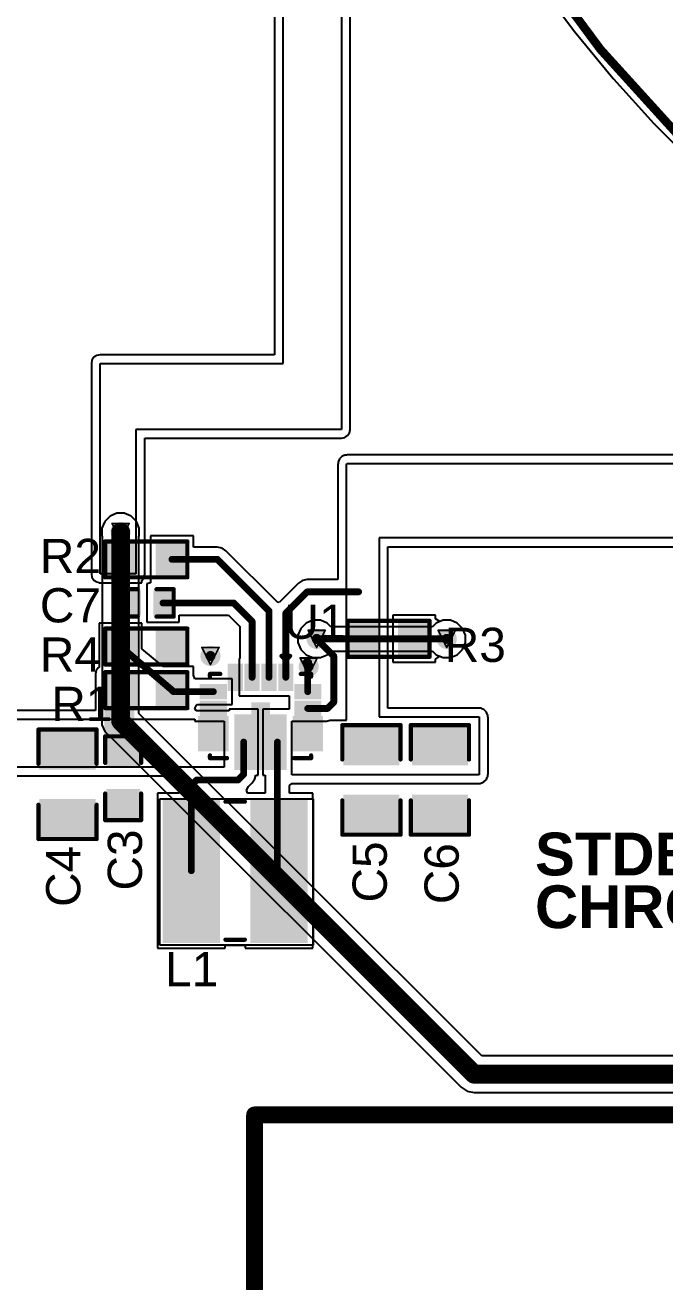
# Model space of a CAD drawing. Header units: inches. Extents: x -89 to 406, y -87 to 102.
# Drawn here: x -45.3 to -26.32, y -59.76 to -22.44 of the extents above; entities that cross this region are included whole.
import ezdxf

# ---------------------------------------------------------------- set-up
doc = ezdxf.new("R2010")
doc.units = ezdxf.units.IN
for name, color, linetype in [('Board_Outline', 56, 'Continuous'), ('Bottom Layer', 5, 'Continuous'), ('Drill Drawing', 1, 'Continuous'), ('Multi-Layer', 9, 'Continuous'), ('Top Layer', 1, 'Continuous'), ('Top Overlay', 2, 'Continuous'), ('Top Paste', 8, 'Continuous'), ('Top Solder', 216, 'Continuous'), ('Via Holes', 16, 'Continuous')]:
    doc.layers.add(name, color=color, linetype=linetype)
doc.styles.add('Arial', font='', dxfattribs={"height": 0.2})
doc.styles.add('Arial_Bold', font='', dxfattribs={"height": 0.2})
doc.styles.get('Arial').set_extended_font_data('Arial')
doc.styles.get('Arial_Bold').set_extended_font_data('Arial', bold=True)

msp = doc.modelspace()

# ---------------------------------------------------------------- hatches: boundary and pattern name
at = {"layer": 'Bottom Layer'}
h = msp.add_hatch(color=5, dxfattribs=at)
edge = h.paths.add_edge_path()
edge.add_arc((-42.469, -37.49), 0.3, 0, 360)
h = msp.add_hatch(color=5, dxfattribs=at)
edge = h.paths.add_edge_path()
edge.add_arc((-36.652, -40.665), 0.3, 0, 360)
h = msp.add_hatch(color=5, dxfattribs=at)
edge = h.paths.add_edge_path()
edge.add_arc((-32.791, -40.665), 0.3, 0, 360)
h = msp.add_hatch(color=5, dxfattribs=at)
edge = h.paths.add_edge_path()
edge.add_arc((-39.802, -41.173), 0.3, 0, 360)
h = msp.add_hatch(color=5, dxfattribs=at)
edge = h.paths.add_edge_path()
edge.add_arc((-36.888, -41.486), 0.3, 0, 360)
h = msp.add_hatch(color=5, dxfattribs=at)
edge = h.paths.add_edge_path()
edge.add_arc((-42.469, -43.104), 0.3, 0, 360)
at = {"layer": 'Top Layer'}
h = msp.add_hatch(color=1, dxfattribs=at)
edge = h.paths.add_edge_path()
edge.add_arc((-42.469, -37.49), 0.3, 0, 360)
for points in [[(-42.85, -38.748), (-42.85, -37.859), (-42.088, -37.859), (-42.088, -38.748)], [(-41.326, -38.748), (-41.326, -37.859), (-40.564, -37.859), (-40.564, -38.748)], [(-42.38, -39.915), (-42.38, -39.28), (-41.923, -39.28), (-41.923, -39.915)], [(-41.44, -39.915), (-41.44, -39.28), (-40.983, -39.28), (-40.983, -39.915)], [(-34.9, -40.218), (-34.9, -41.107), (-35.662, -41.107), (-35.662, -40.218)], [(-33.376, -40.218), (-33.376, -41.107), (-34.138, -41.107), (-34.138, -40.218)], [(-42.85, -41.337), (-42.85, -40.448), (-42.088, -40.448), (-42.088, -41.337)], [(-41.326, -41.337), (-41.326, -40.448), (-40.564, -40.448), (-40.564, -41.337)], [(-42.951, -44.069), (-42.062, -44.069), (-42.062, -41.707), (-42.951, -41.707)], [(-42.85, -42.631), (-42.85, -41.742), (-42.088, -41.742), (-42.088, -42.631)], [(-41.326, -42.631), (-41.326, -41.742), (-40.564, -41.742), (-40.564, -42.631)], [(-38.942, -41.506), (-38.942, -42.106), (-39.192, -42.106), (-39.192, -41.506)], [(-38.442, -41.506), (-38.442, -42.106), (-38.692, -42.106), (-38.692, -41.506)], [(-37.942, -41.506), (-37.942, -42.106), (-38.192, -42.106), (-38.192, -41.506)], [(-37.442, -41.506), (-37.442, -42.106), (-37.692, -42.106), (-37.692, -41.506)], [(-39.417, -42.106), (-39.417, -42.356), (-40.017, -42.356), (-40.017, -42.106)], [(-36.617, -42.106), (-36.617, -42.356), (-37.217, -42.356), (-37.217, -42.106)], [(-39.417, -42.606), (-39.417, -42.856), (-40.017, -42.856), (-40.017, -42.606)], [(-38.142, -42.656), (-38.142, -44.456), (-38.492, -44.456), (-38.492, -42.656)], [(-36.617, -42.606), (-36.617, -42.856), (-37.217, -42.856), (-37.217, -42.606)], [(-39.367, -43.056), (-39.367, -43.906), (-40.067, -43.906), (-40.067, -43.056)], [(-38.642, -43.006), (-38.642, -44.456), (-38.992, -44.456), (-38.992, -43.006)], [(-37.642, -43.006), (-37.642, -44.456), (-37.992, -44.456), (-37.992, -43.006)], [(-36.567, -43.056), (-36.567, -43.906), (-37.267, -43.906), (-37.267, -43.056)], [(-44.806, -44.475), (-44.806, -43.459), (-43.282, -43.459), (-43.282, -44.475)], [(-42.837, -43.66), (-41.948, -43.66), (-41.948, -44.422), (-42.837, -44.422)], [(-35.789, -44.346), (-35.789, -43.33), (-34.265, -43.33), (-34.265, -44.346)], [(-33.757, -44.346), (-33.757, -43.33), (-32.233, -43.33), (-32.233, -44.346)], [(-44.806, -46.507), (-44.806, -45.491), (-43.282, -45.491), (-43.282, -46.507)], [(-42.837, -45.184), (-41.948, -45.184), (-41.948, -45.946), (-42.837, -45.946)], [(-39.62, -49.599), (-41.12, -49.599), (-41.12, -45.499), (-39.62, -45.499)], [(-37.02, -49.599), (-38.52, -49.599), (-38.52, -45.499), (-37.02, -45.499)], [(-35.789, -46.378), (-35.789, -45.362), (-34.265, -45.362), (-34.265, -46.378)], [(-33.757, -46.378), (-33.757, -45.362), (-32.233, -45.362), (-32.233, -46.378)]]:
    msp.add_hatch(color=1, dxfattribs=at).paths.add_polyline_path(points)
h = msp.add_hatch(color=1, dxfattribs=at)
edge = h.paths.add_edge_path()
edge.add_arc((-36.652, -40.665), 0.3, 0, 360)
h = msp.add_hatch(color=1, dxfattribs=at)
edge = h.paths.add_edge_path()
edge.add_arc((-32.791, -40.665), 0.3, 0, 360)
h = msp.add_hatch(color=1, dxfattribs=at)
edge = h.paths.add_edge_path()
edge.add_arc((-39.802, -41.173), 0.3, 0, 360)
h = msp.add_hatch(color=1, dxfattribs=at)
edge = h.paths.add_edge_path()
edge.add_arc((-36.888, -41.486), 0.3, 0, 360)
h = msp.add_hatch(color=1, dxfattribs=at)
edge = h.paths.add_edge_path()
edge.add_arc((-42.469, -43.104), 0.3, 0, 360)
at = {"layer": 'Top Paste'}
for points in [[(-42.85, -38.748), (-42.85, -37.859), (-42.088, -37.859), (-42.088, -38.748)], [(-41.326, -38.748), (-41.326, -37.859), (-40.564, -37.859), (-40.564, -38.748)], [(-42.38, -39.915), (-42.38, -39.28), (-41.923, -39.28), (-41.923, -39.915)], [(-41.44, -39.915), (-41.44, -39.28), (-40.983, -39.28), (-40.983, -39.915)], [(-34.9, -40.218), (-34.9, -41.107), (-35.662, -41.107), (-35.662, -40.218)], [(-33.376, -40.218), (-33.376, -41.107), (-34.138, -41.107), (-34.138, -40.218)], [(-42.85, -41.337), (-42.85, -40.448), (-42.088, -40.448), (-42.088, -41.337)], [(-41.326, -41.337), (-41.326, -40.448), (-40.564, -40.448), (-40.564, -41.337)], [(-42.85, -42.631), (-42.85, -41.742), (-42.088, -41.742), (-42.088, -42.631)], [(-41.326, -42.631), (-41.326, -41.742), (-40.564, -41.742), (-40.564, -42.631)], [(-38.942, -41.506), (-38.942, -42.106), (-39.192, -42.106), (-39.192, -41.506)], [(-38.442, -41.506), (-38.442, -42.106), (-38.692, -42.106), (-38.692, -41.506)], [(-37.942, -41.506), (-37.942, -42.106), (-38.192, -42.106), (-38.192, -41.506)], [(-37.442, -41.506), (-37.442, -42.106), (-37.692, -42.106), (-37.692, -41.506)], [(-39.417, -42.106), (-39.417, -42.356), (-40.017, -42.356), (-40.017, -42.106)], [(-36.617, -42.106), (-36.617, -42.356), (-37.217, -42.356), (-37.217, -42.106)], [(-39.417, -42.606), (-39.417, -42.856), (-40.017, -42.856), (-40.017, -42.606)], [(-38.142, -42.656), (-38.142, -44.456), (-38.492, -44.456), (-38.492, -42.656)], [(-36.617, -42.606), (-36.617, -42.856), (-37.217, -42.856), (-37.217, -42.606)], [(-39.367, -43.056), (-39.367, -43.906), (-40.067, -43.906), (-40.067, -43.056)], [(-38.642, -43.006), (-38.642, -44.456), (-38.992, -44.456), (-38.992, -43.006)], [(-37.642, -43.006), (-37.642, -44.456), (-37.992, -44.456), (-37.992, -43.006)], [(-36.567, -43.056), (-36.567, -43.906), (-37.267, -43.906), (-37.267, -43.056)], [(-44.806, -44.475), (-44.806, -43.459), (-43.282, -43.459), (-43.282, -44.475)], [(-42.837, -43.66), (-41.948, -43.66), (-41.948, -44.422), (-42.837, -44.422)], [(-35.789, -44.346), (-35.789, -43.33), (-34.265, -43.33), (-34.265, -44.346)], [(-33.757, -44.346), (-33.757, -43.33), (-32.233, -43.33), (-32.233, -44.346)], [(-44.806, -46.507), (-44.806, -45.491), (-43.282, -45.491), (-43.282, -46.507)], [(-42.837, -45.184), (-41.948, -45.184), (-41.948, -45.946), (-42.837, -45.946)], [(-39.62, -49.599), (-41.12, -49.599), (-41.12, -45.499), (-39.62, -45.499)], [(-37.02, -49.599), (-38.52, -49.599), (-38.52, -45.499), (-37.02, -45.499)], [(-35.789, -46.378), (-35.789, -45.362), (-34.265, -45.362), (-34.265, -46.378)], [(-33.757, -46.378), (-33.757, -45.362), (-32.233, -45.362), (-32.233, -46.378)]]:
    msp.add_hatch(color=8, dxfattribs=at).paths.add_polyline_path(points)
at = {"layer": 'Top Solder'}
for points in [[(-42.951, -38.849), (-42.951, -37.757), (-41.986, -37.757), (-41.986, -38.849)], [(-41.427, -38.849), (-41.427, -37.757), (-40.462, -37.757), (-40.462, -38.849)], [(-42.44, -39.975), (-42.44, -39.22), (-41.863, -39.22), (-41.863, -39.975)], [(-41.5, -39.975), (-41.5, -39.22), (-40.923, -39.22), (-40.923, -39.975)], [(-34.798, -40.117), (-34.798, -41.209), (-35.763, -41.209), (-35.763, -40.117)], [(-33.274, -40.117), (-33.274, -41.209), (-34.239, -41.209), (-34.239, -40.117)], [(-42.951, -41.438), (-42.951, -40.346), (-41.986, -40.346), (-41.986, -41.438)], [(-41.427, -41.438), (-41.427, -40.346), (-40.462, -40.346), (-40.462, -41.438)], [(-38.84, -41.404), (-38.84, -42.208), (-39.293, -42.208), (-39.293, -41.404)], [(-38.34, -41.404), (-38.34, -42.208), (-38.793, -42.208), (-38.793, -41.404)], [(-37.84, -41.404), (-37.84, -42.208), (-38.293, -42.208), (-38.293, -41.404)], [(-37.34, -41.404), (-37.34, -42.208), (-37.793, -42.208), (-37.793, -41.404)], [(-42.951, -42.733), (-42.951, -41.641), (-41.986, -41.641), (-41.986, -42.733)], [(-41.427, -42.733), (-41.427, -41.641), (-40.462, -41.641), (-40.462, -42.733)], [(-39.315, -42.004), (-39.315, -42.458), (-40.118, -42.458), (-40.118, -42.004)], [(-36.515, -42.004), (-36.515, -42.458), (-37.318, -42.458), (-37.318, -42.004)], [(-39.315, -42.504), (-39.315, -42.958), (-40.118, -42.958), (-40.118, -42.504)], [(-36.515, -42.504), (-36.515, -42.958), (-37.318, -42.958), (-37.318, -42.504)], [(-38.54, -42.904), (-38.54, -44.558), (-39.093, -44.558), (-39.093, -42.904)], [(-38.04, -42.554), (-38.04, -44.558), (-38.593, -44.558), (-38.593, -42.554)], [(-37.54, -42.904), (-37.54, -44.558), (-38.093, -44.558), (-38.093, -42.904)], [(-39.265, -42.954), (-39.265, -44.008), (-40.168, -44.008), (-40.168, -42.954)], [(-36.465, -42.954), (-36.465, -44.008), (-37.368, -44.008), (-37.368, -42.954)], [(-35.859, -44.416), (-35.859, -43.26), (-34.195, -43.26), (-34.195, -44.416)], [(-33.827, -44.416), (-33.827, -43.26), (-32.163, -43.26), (-32.163, -44.416)], [(-44.876, -44.545), (-44.876, -43.389), (-43.212, -43.389), (-43.212, -44.545)], [(-42.897, -43.6), (-41.888, -43.6), (-41.888, -44.482), (-42.897, -44.482)], [(-42.897, -45.124), (-41.888, -45.124), (-41.888, -46.006), (-42.897, -46.006)], [(-44.876, -46.577), (-44.876, -45.421), (-43.212, -45.421), (-43.212, -46.577)], [(-39.518, -49.7), (-41.221, -49.7), (-41.221, -45.397), (-39.518, -45.397)], [(-36.918, -49.7), (-38.621, -49.7), (-38.621, -45.397), (-36.918, -45.397)], [(-35.859, -46.448), (-35.859, -45.292), (-34.195, -45.292), (-34.195, -46.448)], [(-33.827, -46.448), (-33.827, -45.292), (-32.163, -45.292), (-32.163, -46.448)]]:
    msp.add_hatch(color=216, dxfattribs=at).paths.add_polyline_path(points)
at = {"layer": 'Via Holes'}
h = msp.add_hatch(color=7, dxfattribs=at)
edge = h.paths.add_edge_path()
edge.add_arc((-42.469, -37.49), 0.15, 0, 360)
h = msp.add_hatch(color=7, dxfattribs=at)
edge = h.paths.add_edge_path()
edge.add_arc((-36.652, -40.665), 0.15, 0, 360)
h = msp.add_hatch(color=7, dxfattribs=at)
edge = h.paths.add_edge_path()
edge.add_arc((-32.791, -40.665), 0.15, 0, 360)
h = msp.add_hatch(color=7, dxfattribs=at)
edge = h.paths.add_edge_path()
edge.add_arc((-39.802, -41.173), 0.15, 0, 360)
h = msp.add_hatch(color=7, dxfattribs=at)
edge = h.paths.add_edge_path()
edge.add_arc((-36.888, -41.486), 0.15, 0, 360)
h = msp.add_hatch(color=7, dxfattribs=at)
edge = h.paths.add_edge_path()
edge.add_arc((-42.469, -43.104), 0.15, 0, 360)

# ---------------------------------------------------------------- linework, layer by layer
at = {"layer": 'Board_Outline', "const_width": 0.254}
for points in [[(87.312, 0, 1), (-87.312, 0, 1)], [(36.513, 0, 1), (-36.513, 0, 1)]]:
    msp.add_lwpolyline(points, format="xyb", close=True, dxfattribs=at)
at = {"layer": 'Bottom Layer'}
for p, q in [((-30.069, -21.185), (-29.001, -22.625)), ((-29.001, -22.625), (-28.996, -22.629)), ((-28.996, -22.629), (-28.993, -22.635)), ((-28.993, -22.635), (-27.856, -24.02)), ((-27.856, -24.02), (-27.851, -24.025)), ((-27.851, -24.025), (-27.848, -24.03)), ((-27.848, -24.03), (-26.644, -25.358)), ((-26.644, -25.358), (-26.639, -25.362)), ((-26.639, -25.362), (-26.635, -25.368)), ((-26.635, -25.368), (-25.368, -26.635)), ((-42.579, -36.936), (-42.783, -37.021)), ((-42.359, -36.936), (-42.579, -36.936)), ((-42.155, -37.021), (-42.359, -36.936)), ((-42.938, -37.177), (-43.023, -37.38)), ((-42.783, -37.021), (-42.938, -37.177)), ((-41.999, -37.177), (-42.155, -37.021)), ((-41.915, -37.38), (-41.999, -37.177)), ((-43.023, -37.38), (-43.023, -37.601)), ((-43.023, -37.601), (-43.013, -37.625)), ((-43.013, -37.625), (-43.013, -42.969)), ((-41.925, -37.625), (-41.915, -37.601)), ((-41.925, -42.879), (-41.925, -37.625)), ((-41.915, -37.601), (-41.915, -37.38)), ((-36.966, -40.196), (-37.122, -40.352)), ((-36.762, -40.111), (-36.966, -40.196)), ((-36.542, -40.111), (-36.762, -40.111)), ((-36.338, -40.196), (-36.542, -40.111)), ((-36.231, -40.303), (-36.338, -40.196)), ((-33.212, -40.303), (-36.231, -40.303)), ((-33.105, -40.196), (-33.212, -40.303)), ((-32.902, -40.111), (-33.105, -40.196)), ((-32.681, -40.111), (-32.902, -40.111)), ((-32.478, -40.196), (-32.681, -40.111)), ((-32.322, -40.352), (-32.478, -40.196)), ((-37.122, -40.352), (-37.206, -40.555)), ((-37.206, -40.555), (-37.206, -40.776)), ((-32.237, -40.555), (-32.322, -40.352)), ((-32.237, -40.776), (-32.237, -40.555)), ((-37.206, -40.776), (-37.122, -40.979)), ((-37.122, -40.979), (-36.966, -41.135)), ((-36.338, -41.135), (-36.231, -41.028)), ((-36.231, -41.028), (-33.212, -41.028)), ((-33.212, -41.028), (-33.105, -41.135)), ((-32.478, -41.135), (-32.322, -40.979)), ((-32.322, -40.979), (-32.237, -40.776)), ((-36.966, -41.135), (-36.762, -41.219)), ((-36.762, -41.219), (-36.542, -41.219)), ((-36.542, -41.219), (-36.338, -41.135)), ((-33.105, -41.135), (-32.902, -41.219)), ((-32.902, -41.219), (-32.681, -41.219)), ((-32.681, -41.219), (-32.478, -41.135)), ((-31.753, -53.05), (-41.925, -42.879)), ((-43.013, -42.969), (-43.023, -42.994)), ((-43.023, -42.994), (-43.023, -43.214)), ((-43.023, -43.214), (-42.938, -43.418)), ((-42.938, -43.418), (-42.783, -43.573)), ((-42.783, -43.573), (-42.758, -43.584)), ((-42.758, -43.584), (-32.363, -53.979)), ((-9.928, -53.05), (-31.753, -53.05)), ((-32.363, -53.979), (-32.187, -54.096)), ((-32.187, -54.096), (-31.979, -54.138)), ((-31.979, -54.138), (-9.703, -54.138))]:
    msp.add_line(p, q, dxfattribs=at)
for points, const_width in [([(-42.469, -43.104), (-42.469, -37.49)], 0.559), ([(-36.652, -40.665), (-32.791, -40.665)], 0.203), ([(-42.469, -43.104), (-31.979, -53.594)], 0.559), ([(-31.979, -53.594), (-9.703, -53.594)], 0.559)]:
    msp.add_lwpolyline(points, dxfattribs=dict(at, const_width=const_width))
for points, const_width in [([(-42.608, -37.49, 1), (-42.329, -37.49, 1)], 0.279), ([(-36.703, -40.665, 1), (-36.601, -40.665, 1)], 0.102), ([(-32.842, -40.665, 1), (-32.741, -40.665, 1)], 0.102), ([(-42.608, -43.104, 1), (-42.329, -43.104, 1)], 0.279), ([(-42.608, -43.104, 1), (-42.329, -43.104, 1)], 0.279), ([(-32.118, -53.594, 1), (-31.839, -53.594, 1)], 0.279), ([(-32.118, -53.594, 1), (-31.839, -53.594, 1)], 0.279)]:
    msp.add_lwpolyline(points, format="xyb", close=True, dxfattribs=dict(at, const_width=const_width))
at = {"layer": 'Drill Drawing', "const_width": 0.0508}
for points in [[(-42.723, -37.236), (-42.215, -37.236)], [(-42.723, -37.236), (-42.469, -37.744)], [(-42.469, -37.744), (-42.215, -37.236)], [(-36.906, -40.411), (-36.398, -40.411)], [(-36.906, -40.411), (-36.652, -40.919)], [(-36.652, -40.919), (-36.398, -40.411)], [(-33.045, -40.411), (-32.537, -40.411)], [(-33.045, -40.411), (-32.791, -40.919)], [(-32.791, -40.919), (-32.537, -40.411)], [(-40.056, -40.919), (-39.548, -40.919)], [(-40.056, -40.919), (-39.802, -41.427)], [(-39.802, -41.427), (-39.548, -40.919)], [(-37.142, -41.232), (-36.634, -41.232)], [(-37.142, -41.232), (-36.888, -41.74)], [(-36.888, -41.74), (-36.634, -41.232)], [(-42.723, -42.85), (-42.215, -42.85)], [(-42.723, -42.85), (-42.469, -43.358)], [(-42.469, -43.358), (-42.215, -42.85)]]:
    msp.add_lwpolyline(points, dxfattribs=at)
at = {"layer": 'Drill Drawing', "const_width": 0.0254}
for points in [[(-42.736, -37.236, 1), (-42.71, -37.236, 1)], [(-42.736, -37.236, 1), (-42.71, -37.236, 1)], [(-42.227, -37.236, 1), (-42.202, -37.236, 1)], [(-42.227, -37.236, 1), (-42.202, -37.236, 1)], [(-42.481, -37.744, 1), (-42.456, -37.744, 1)], [(-42.481, -37.744, 1), (-42.456, -37.744, 1)], [(-36.919, -40.411, 1), (-36.894, -40.411, 1)], [(-36.919, -40.411, 1), (-36.894, -40.411, 1)], [(-36.411, -40.411, 1), (-36.386, -40.411, 1)], [(-36.411, -40.411, 1), (-36.386, -40.411, 1)], [(-33.058, -40.411, 1), (-33.033, -40.411, 1)], [(-33.058, -40.411, 1), (-33.033, -40.411, 1)], [(-32.55, -40.411, 1), (-32.525, -40.411, 1)], [(-32.55, -40.411, 1), (-32.525, -40.411, 1)], [(-40.068, -40.919, 1), (-40.043, -40.919, 1)], [(-40.068, -40.919, 1), (-40.043, -40.919, 1)], [(-39.56, -40.919, 1), (-39.535, -40.919, 1)], [(-39.56, -40.919, 1), (-39.535, -40.919, 1)], [(-36.665, -40.919, 1), (-36.639, -40.919, 1)], [(-36.665, -40.919, 1), (-36.639, -40.919, 1)], [(-32.804, -40.919, 1), (-32.779, -40.919, 1)], [(-32.804, -40.919, 1), (-32.779, -40.919, 1)], [(-39.815, -41.427, 1), (-39.789, -41.427, 1)], [(-39.815, -41.427, 1), (-39.789, -41.427, 1)], [(-37.155, -41.232, 1), (-37.129, -41.232, 1)], [(-37.155, -41.232, 1), (-37.129, -41.232, 1)], [(-36.647, -41.232, 1), (-36.621, -41.232, 1)], [(-36.647, -41.232, 1), (-36.621, -41.232, 1)], [(-36.901, -41.74, 1), (-36.875, -41.74, 1)], [(-36.901, -41.74, 1), (-36.875, -41.74, 1)], [(-42.736, -42.85, 1), (-42.71, -42.85, 1)], [(-42.736, -42.85, 1), (-42.71, -42.85, 1)], [(-42.227, -42.85, 1), (-42.202, -42.85, 1)], [(-42.227, -42.85, 1), (-42.202, -42.85, 1)], [(-42.481, -43.358, 1), (-42.456, -43.358, 1)], [(-42.481, -43.358, 1), (-42.456, -43.358, 1)]]:
    msp.add_lwpolyline(points, format="xyb", close=True, dxfattribs=at)
at = {"layer": 'Multi-Layer'}
for p, q in [((-29.861, -21.031), (-28.793, -22.47)), ((-28.793, -22.47), (-27.656, -23.856)), ((-27.656, -23.856), (-26.452, -25.184)), ((-26.452, -25.184), (-25.184, -26.452))]:
    msp.add_line(p, q, dxfattribs=at)
at = {"layer": 'Top Layer'}
for p, q in [((-35.916, -7.924), (-35.916, -34.442)), ((-37.902, -8.526), (-37.902, -32.228)), ((-37.643, -32.487), (-37.643, -8.526)), ((-35.657, -34.442), (-35.657, -9.505)), ((-30.069, -21.185), (-29.001, -22.625)), ((-29.001, -22.625), (-28.996, -22.629)), ((-28.996, -22.629), (-28.993, -22.635)), ((-28.993, -22.635), (-27.856, -24.02)), ((-27.856, -24.02), (-27.851, -24.025)), ((-27.851, -24.025), (-27.848, -24.03)), ((-27.848, -24.03), (-26.644, -25.358)), ((-26.644, -25.358), (-26.639, -25.362)), ((-26.639, -25.362), (-26.635, -25.368)), ((-26.635, -25.368), (-25.368, -26.635)), ((-43.318, -32.387), (-43.337, -32.487)), ((-43.262, -32.303), (-43.318, -32.387)), ((-43.178, -32.247), (-43.262, -32.303)), ((-43.078, -32.228), (-43.178, -32.247)), ((-37.902, -32.228), (-43.078, -32.228)), ((-43.337, -32.487), (-43.337, -38.735)), ((-43.078, -38.735), (-43.078, -32.487)), ((-43.078, -32.487), (-37.643, -32.487)), ((-35.916, -34.442), (-42.012, -34.442)), ((-42.012, -34.442), (-42.012, -38.735)), ((-41.753, -38.735), (-41.753, -34.701)), ((-41.753, -34.701), (-35.916, -34.701)), ((-35.916, -34.701), (-35.816, -34.682)), ((-35.816, -34.682), (-35.732, -34.626)), ((-35.732, -34.626), (-35.676, -34.542)), ((-35.676, -34.542), (-35.657, -34.442)), ((-36.013, -35.412), (-36.017, -35.433)), ((-36.017, -35.433), (-36.017, -35.459)), ((-36.003, -35.389), (-36.013, -35.412)), ((-36.002, -35.385), (-36.003, -35.389)), ((-36, -35.382), (-36.002, -35.385)), ((-35.974, -35.319), (-36, -35.382)), ((-35.903, -35.247), (-35.974, -35.319)), ((-35.84, -35.221), (-35.903, -35.247)), ((-35.837, -35.219), (-35.84, -35.221)), ((-35.833, -35.218), (-35.837, -35.219)), ((-35.809, -35.209), (-35.833, -35.218)), ((-35.788, -35.204), (-35.809, -35.209)), ((-35.763, -35.204), (-35.788, -35.204)), ((-35.738, -35.199), (-35.763, -35.204)), ((-11.07, -35.199), (-35.738, -35.199)), ((-36.017, -35.459), (-36.022, -35.484)), ((-36.022, -35.484), (-36.022, -38.906)), ((-35.763, -35.484), (-35.759, -35.463)), ((-35.763, -43.078), (-35.763, -35.484)), ((-35.759, -35.463), (-35.738, -35.458)), ((-35.738, -35.458), (-10.16, -35.458)), ((-40.31, -37.605), (-41.58, -37.605)), ((-41.58, -37.605), (-41.58, -39.002)), ((-40.31, -37.941), (-40.31, -37.605)), ((-16.307, -37.668), (-34.798, -37.668)), ((-34.798, -37.668), (-34.798, -37.927)), ((-39.599, -37.941), (-40.31, -37.941)), ((-39.46, -37.968), (-39.599, -37.941)), ((-39.599, -37.941), (-39.599, -37.941)), ((-39.342, -38.047), (-39.46, -37.968)), ((-37.81, -39.579), (-39.342, -38.047)), ((-34.798, -37.927), (-34.798, -42.718)), ((-34.539, -42.718), (-34.539, -37.927)), ((-34.539, -37.927), (-16.566, -37.927)), ((-43.337, -38.735), (-43.318, -38.834)), ((-42.012, -38.735), (-43.078, -38.735)), ((-41.772, -38.834), (-41.753, -38.735)), ((-43.318, -38.834), (-43.262, -38.918)), ((-43.262, -38.918), (-43.178, -38.974)), ((-43.178, -38.974), (-43.104, -38.989)), ((-43.104, -38.989), (-43.104, -39.002)), ((-43.104, -39.002), (-41.834, -39.002)), ((-41.834, -38.922), (-41.828, -38.918)), ((-41.834, -39.002), (-41.834, -38.922)), ((-41.828, -38.918), (-41.772, -38.834)), ((-41.58, -39.002), (-41.694, -39.026)), ((-41.694, -39.026), (-41.694, -40.169)), ((-37.188, -39.012), (-37.76, -39.584)), ((-37.07, -38.933), (-37.188, -39.012)), ((-37.188, -39.012), (-37.188, -39.012)), ((-36.932, -38.906), (-37.07, -38.933)), ((-36.022, -38.906), (-36.932, -38.906)), ((-37.76, -39.584), (-37.81, -39.579)), ((-37.81, -39.579), (-37.81, -39.579)), ((-41.834, -40.194), (-43.104, -40.194)), ((-43.104, -40.194), (-43.104, -41.503)), ((-41.834, -40.956), (-41.834, -40.194)), ((-41.694, -40.169), (-40.729, -40.169)), ((-40.729, -40.169), (-40.729, -39.96)), ((-40.729, -39.96), (-39.267, -39.96)), ((-39.267, -39.96), (-38.929, -40.298)), ((-38.929, -40.298), (-38.929, -41.252)), ((-33.122, -39.964), (-34.392, -39.964)), ((-34.392, -39.964), (-34.392, -41.361)), ((-33.122, -40.065), (-33.122, -39.964)), ((-32.995, -40.15), (-33.122, -40.065)), ((-32.902, -40.111), (-32.995, -40.15)), ((-32.681, -40.111), (-32.902, -40.111)), ((-32.478, -40.196), (-32.681, -40.111)), ((-32.322, -40.352), (-32.478, -40.196)), ((-32.237, -40.555), (-32.322, -40.352)), ((-32.237, -40.776), (-32.237, -40.555)), ((-41.207, -41.488), (-41.834, -40.956)), ((-32.478, -41.135), (-32.322, -40.979)), ((-32.322, -40.979), (-32.237, -40.776)), ((-38.929, -41.252), (-38.946, -41.252)), ((-38.946, -41.252), (-38.946, -42.36)), ((-34.392, -41.361), (-33.122, -41.361)), ((-33.122, -41.266), (-32.995, -41.181)), ((-33.122, -41.361), (-33.122, -41.266)), ((-32.995, -41.181), (-32.902, -41.219)), ((-32.902, -41.219), (-32.681, -41.219)), ((-32.681, -41.219), (-32.478, -41.135)), ((-43.191, -41.608), (-43.21, -41.707)), ((-43.21, -41.707), (-43.21, -42.794)), ((-43.135, -41.524), (-43.191, -41.608)), ((-43.104, -41.503), (-43.135, -41.524)), ((-40.31, -41.488), (-41.207, -41.488)), ((-40.31, -41.741), (-40.31, -41.488)), ((-40.271, -41.852), (-40.31, -41.741)), ((-39.163, -41.852), (-40.271, -41.852)), ((-39.163, -42.61), (-39.163, -41.852)), ((-38.946, -42.36), (-37.471, -42.36)), ((-37.471, -42.36), (-37.471, -42.752)), ((-43.21, -42.794), (-50.851, -42.794)), ((-40.265, -42.737), (-40.219, -42.637)), ((-40.24, -42.784), (-40.265, -42.737)), ((-40.225, -42.802), (-40.24, -42.784)), ((-39.246, -42.802), (-40.225, -42.802)), ((-40.219, -42.637), (-40.188, -42.61)), ((-40.188, -42.61), (-39.163, -42.61)), ((-38.388, -42.752), (-39.246, -42.752)), ((-39.246, -42.752), (-39.246, -42.802)), ((-38.388, -44.71), (-38.388, -42.752)), ((-37.471, -42.752), (-38.246, -42.752)), ((-38.246, -42.752), (-38.246, -44.71)), ((-34.798, -42.718), (-34.798, -42.977)), ((-31.852, -42.718), (-34.539, -42.718)), ((-31.827, -42.723), (-31.852, -42.718)), ((-31.801, -42.723), (-31.827, -42.723)), ((-31.78, -42.727), (-31.801, -42.723)), ((-31.756, -42.737), (-31.78, -42.727)), ((-31.753, -42.738), (-31.756, -42.737)), ((-31.749, -42.74), (-31.753, -42.738)), ((-31.687, -42.766), (-31.749, -42.74)), ((-31.615, -42.837), (-31.687, -42.766)), ((-31.589, -42.9), (-31.615, -42.837)), ((-31.587, -42.903), (-31.589, -42.9)), ((-31.586, -42.907), (-31.587, -42.903)), ((-31.576, -42.931), (-31.586, -42.907)), ((-50.851, -43.053), (-40.271, -43.053)), ((-40.271, -43.053), (-40.271, -43.11)), ((-40.271, -43.11), (-39.395, -43.11)), ((-39.395, -43.11), (-39.395, -44.475)), ((-37.388, -44.704), (-37.388, -43.11)), ((-37.388, -43.11), (-36.363, -43.11)), ((-36.363, -43.11), (-36.254, -43.078)), ((-36.363, -43.11), (-36.363, -43.11)), ((-36.254, -43.078), (-35.763, -43.078)), ((-34.798, -42.977), (-31.852, -42.977)), ((-31.852, -42.977), (-31.83, -42.981)), ((-31.83, -42.981), (-31.826, -43.002)), ((-31.826, -43.002), (-31.826, -44.678)), ((-31.572, -42.952), (-31.576, -42.931)), ((-31.572, -42.977), (-31.572, -42.952)), ((-31.567, -43.002), (-31.572, -42.977)), ((-31.567, -44.678), (-31.567, -43.002)), ((-39.395, -44.475), (-48.438, -44.475)), ((-48.179, -44.734), (-40.766, -44.734)), ((-40.766, -44.734), (-40.698, -44.861)), ((-38.482, -44.823), (-38.459, -44.71)), ((-38.459, -44.71), (-38.388, -44.71)), ((-38.246, -44.71), (-38.179, -44.71)), ((-38.179, -44.71), (-38.179, -45.245)), ((-31.852, -44.704), (-37.388, -44.704)), ((-31.83, -44.7), (-31.852, -44.704)), ((-31.826, -44.678), (-31.83, -44.7)), ((-31.615, -44.844), (-31.589, -44.781)), ((-31.589, -44.781), (-31.587, -44.778)), ((-31.587, -44.778), (-31.586, -44.774)), ((-31.586, -44.774), (-31.576, -44.75)), ((-31.576, -44.75), (-31.572, -44.729)), ((-31.572, -44.704), (-31.567, -44.678)), ((-31.572, -44.729), (-31.572, -44.704)), ((-40.721, -44.895), (-40.749, -45.034)), ((-40.749, -45.034), (-40.732, -45.116)), ((-40.732, -45.116), (-40.732, -45.245)), ((-40.698, -44.861), (-40.721, -44.895)), ((-38.729, -45.155), (-38.672, -45.052)), ((-38.702, -45.245), (-38.729, -45.155)), ((-38.672, -45.052), (-38.56, -44.94)), ((-38.56, -44.94), (-38.482, -44.823)), ((-38.56, -44.94), (-38.56, -44.94)), ((-37.454, -45.017), (-37.388, -44.963)), ((-37.454, -45.245), (-37.454, -45.017)), ((-37.388, -44.963), (-31.852, -44.963)), ((-31.852, -44.963), (-31.827, -44.958)), ((-31.827, -44.958), (-31.801, -44.958)), ((-31.801, -44.958), (-31.78, -44.954)), ((-31.78, -44.954), (-31.756, -44.944)), ((-31.756, -44.944), (-31.753, -44.943)), ((-31.753, -44.943), (-31.749, -44.941)), ((-31.749, -44.941), (-31.687, -44.915)), ((-31.687, -44.915), (-31.615, -44.844)), ((-40.732, -45.245), (-41.374, -45.245)), ((-41.374, -45.245), (-41.374, -49.853)), ((-41.3, -45.415), (-36.754, -45.415)), ((-41.3, -49.759), (-41.3, -45.415)), ((-41.3, -45.415), (-41.3, -45.415)), ((-38.665, -45.245), (-38.702, -45.245)), ((-38.179, -45.245), (-38.665, -45.245)), ((-36.766, -45.245), (-37.454, -45.245)), ((-36.766, -45.415), (-36.766, -45.245)), ((-36.754, -45.415), (-36.766, -45.415)), ((-36.754, -45.415), (-36.754, -49.759)), ((-36.754, -49.759), (-36.754, -45.415)), ((-41.374, -49.853), (-39.366, -49.853)), ((-36.754, -49.759), (-41.3, -49.759)), ((-39.366, -49.853), (-39.366, -49.759)), ((-39.366, -49.759), (-38.774, -49.759)), ((-38.774, -49.759), (-38.774, -49.853)), ((-38.774, -49.853), (-36.766, -49.853)), ((-36.766, -49.853), (-36.766, -49.759)), ((-36.766, -49.759), (-36.754, -49.759))]:
    msp.add_line(p, q, dxfattribs=at)
for points, const_width in [([(-42.469, -38.303), (-42.469, -37.49)], 0.559), ([(-40.945, -38.303), (-39.599, -38.303)], 0.203), ([(-39.599, -38.303), (-38.067, -39.835)], 0.203), ([(-37.567, -39.903), (-36.932, -39.268)], 0.203), ([(-36.932, -39.268), (-35.408, -39.268)], 0.203), ([(-41.212, -39.598), (-39.117, -39.598)], 0.203), ([(-39.117, -39.598), (-38.567, -40.148)], 0.203), ([(-38.067, -41.258), (-38.067, -39.835)], 0.203), ([(-37.567, -41.806), (-37.567, -39.903)], 0.203), ([(-38.567, -41.806), (-38.567, -40.148)], 0.203), ([(-36.652, -40.665), (-36.144, -41.173)], 0.203), ([(-33.757, -40.663), (-33.754, -40.665)], 0.203), ([(-33.754, -40.665), (-32.791, -40.665)], 0.203), ([(-42.469, -40.892), (-40.945, -42.187)], 0.203), ([(-38.067, -41.806), (-38.067, -41.258)], 0.203), ([(-36.957, -41.351), (-36.943, -41.337)], 0.203), ([(-36.957, -41.351), (-36.917, -41.392)], 0.203), ([(-36.943, -41.337), (-36.914, -41.337)], 0.203), ([(-36.917, -42.231), (-36.917, -41.392)], 0.203), ([(-36.914, -41.337), (-36.888, -41.363)], 0.203), ([(-36.888, -41.486), (-36.888, -41.363)], 0.203), ([(-36.144, -42.545), (-36.144, -41.173)], 0.203), ([(-40.945, -42.187), (-40.901, -42.231)], 0.203), ([(-40.901, -42.231), (-39.717, -42.231)], 0.203), ([(-36.33, -42.731), (-36.144, -42.545)], 0.203), ([(-36.917, -42.731), (-36.33, -42.731)], 0.203), ([(-38.817, -44.684), (-38.817, -43.731)], 0.203), ([(-37.817, -47.502), (-37.817, -43.731)], 0.203), ([(-40.386, -45.034), (-40.208, -44.856)], 0.203), ([(-40.208, -44.856), (-38.989, -44.856)], 0.203), ([(-38.989, -44.856), (-38.817, -44.684)], 0.203), ([(-40.386, -45.034), (-40.37, -45.05)], 0.203), ([(-40.37, -47.549), (-40.37, -45.05)], 0.203), ([(-37.817, -47.502), (-37.77, -47.549)], 0.203)]:
    msp.add_lwpolyline(points, dxfattribs=dict(at, const_width=const_width))
for points, const_width in [([(-42.608, -37.49, 1), (-42.329, -37.49, 1)], 0.279), ([(-42.608, -38.303, 1), (-42.329, -38.303, 1)], 0.279), ([(-40.996, -38.303, 1), (-40.894, -38.303, 1)], 0.102), ([(-39.649, -38.303, 1), (-39.548, -38.303, 1)], 0.102), ([(-39.649, -38.303, 1), (-39.548, -38.303, 1)], 0.102), ([(-36.982, -39.268, 1), (-36.881, -39.268, 1)], 0.102), ([(-36.982, -39.268, 1), (-36.881, -39.268, 1)], 0.102), ([(-35.458, -39.268, 1), (-35.357, -39.268, 1)], 0.102), ([(-41.262, -39.598, 1), (-41.161, -39.598, 1)], 0.102), ([(-39.168, -39.598, 1), (-39.066, -39.598, 1)], 0.102), ([(-39.168, -39.598, 1), (-39.066, -39.598, 1)], 0.102), ([(-38.117, -39.835, 1), (-38.016, -39.835, 1)], 0.102), ([(-38.117, -39.835, 1), (-38.016, -39.835, 1)], 0.102), ([(-37.617, -39.903, 1), (-37.516, -39.903, 1)], 0.102), ([(-37.617, -39.903, 1), (-37.516, -39.903, 1)], 0.102), ([(-38.617, -40.148, 1), (-38.516, -40.148, 1)], 0.102), ([(-38.617, -40.148, 1), (-38.516, -40.148, 1)], 0.102), ([(-36.703, -40.665, 1), (-36.601, -40.665, 1)], 0.102), ([(-33.807, -40.663, 1), (-33.706, -40.663, 1)], 0.102), ([(-33.805, -40.665, 1), (-33.703, -40.665, 1)], 0.102), ([(-33.805, -40.665, 1), (-33.703, -40.665, 1)], 0.102), ([(-32.842, -40.665, 1), (-32.741, -40.665, 1)], 0.102), ([(-42.52, -40.892, 1), (-42.418, -40.892, 1)], 0.102), ([(-38.117, -41.258, 1), (-38.016, -41.258, 1)], 0.102), ([(-38.117, -41.258, 1), (-38.016, -41.258, 1)], 0.102), ([(-37.008, -41.351, 1), (-36.906, -41.351, 1)], 0.102), ([(-37.008, -41.351, 1), (-36.906, -41.351, 1)], 0.102), ([(-36.994, -41.337, 1), (-36.892, -41.337, 1)], 0.102), ([(-36.994, -41.337, 1), (-36.892, -41.337, 1)], 0.102), ([(-36.967, -41.392, 1), (-36.866, -41.392, 1)], 0.102), ([(-36.967, -41.392, 1), (-36.866, -41.392, 1)], 0.102), ([(-36.965, -41.337, 1), (-36.863, -41.337, 1)], 0.102), ([(-36.965, -41.337, 1), (-36.863, -41.337, 1)], 0.102), ([(-36.939, -41.363, 1), (-36.837, -41.363, 1)], 0.102), ([(-36.939, -41.363, 1), (-36.837, -41.363, 1)], 0.102), ([(-36.939, -41.486, 1), (-36.837, -41.486, 1)], 0.102), ([(-36.195, -41.173, 1), (-36.093, -41.173, 1)], 0.102), ([(-36.195, -41.173, 1), (-36.093, -41.173, 1)], 0.102), ([(-38.617, -41.806, 1), (-38.516, -41.806, 1)], 0.102), ([(-38.117, -41.806, 1), (-38.016, -41.806, 1)], 0.102), ([(-37.617, -41.806, 1), (-37.516, -41.806, 1)], 0.102), ([(-40.996, -42.187, 1), (-40.894, -42.187, 1)], 0.102), ([(-40.996, -42.187, 1), (-40.894, -42.187, 1)], 0.102), ([(-40.952, -42.231, 1), (-40.85, -42.231, 1)], 0.102), ([(-40.952, -42.231, 1), (-40.85, -42.231, 1)], 0.102), ([(-39.767, -42.231, 1), (-39.666, -42.231, 1)], 0.102), ([(-36.967, -42.231, 1), (-36.866, -42.231, 1)], 0.102), ([(-36.195, -42.545, 1), (-36.093, -42.545, 1)], 0.102), ([(-36.195, -42.545, 1), (-36.093, -42.545, 1)], 0.102), ([(-36.967, -42.731, 1), (-36.866, -42.731, 1)], 0.102), ([(-36.381, -42.731, 1), (-36.279, -42.731, 1)], 0.102), ([(-36.381, -42.731, 1), (-36.279, -42.731, 1)], 0.102), ([(-38.867, -43.731, 1), (-38.766, -43.731, 1)], 0.102), ([(-37.867, -43.731, 1), (-37.766, -43.731, 1)], 0.102), ([(-40.259, -44.856, 1), (-40.157, -44.856, 1)], 0.102), ([(-40.259, -44.856, 1), (-40.157, -44.856, 1)], 0.102), ([(-39.04, -44.856, 1), (-38.938, -44.856, 1)], 0.102), ([(-39.04, -44.856, 1), (-38.938, -44.856, 1)], 0.102), ([(-38.867, -44.684, 1), (-38.766, -44.684, 1)], 0.102), ([(-38.867, -44.684, 1), (-38.766, -44.684, 1)], 0.102), ([(-40.437, -45.034, 1), (-40.335, -45.034, 1)], 0.102), ([(-40.437, -45.034, 1), (-40.335, -45.034, 1)], 0.102), ([(-40.421, -45.05, 1), (-40.319, -45.05, 1)], 0.102), ([(-40.421, -45.05, 1), (-40.319, -45.05, 1)], 0.102), ([(-37.867, -47.502, 1), (-37.766, -47.502, 1)], 0.102), ([(-37.867, -47.502, 1), (-37.766, -47.502, 1)], 0.102), ([(-40.421, -47.549, 1), (-40.319, -47.549, 1)], 0.102), ([(-37.821, -47.549, 1), (-37.719, -47.549, 1)], 0.102)]:
    msp.add_lwpolyline(points, format="xyb", close=True, dxfattribs=dict(at, const_width=const_width))
at = {"layer": 'Top Overlay'}
for points, const_width in [([(-42.958, -37.77, 1), (-42.894, -37.77, 1)], 0.0635), ([(-42.958, -37.77, 1), (-42.894, -37.77, 1)], 0.0635), ([(-40.519, -37.77, 1), (-40.456, -37.77, 1)], 0.0635), ([(-40.519, -37.77, 1), (-40.456, -37.77, 1)], 0.0635), ([(-42.958, -38.837, 1), (-42.894, -38.837, 1)], 0.0635), ([(-42.958, -38.837, 1), (-42.894, -38.837, 1)], 0.0635), ([(-40.519, -38.837, 1), (-40.456, -38.837, 1)], 0.0635), ([(-40.519, -38.837, 1), (-40.456, -38.837, 1)], 0.0635), ([(-42.501, -39.191, 1), (-42.437, -39.191, 1)], 0.0635), ([(-42.501, -39.191, 1), (-42.437, -39.191, 1)], 0.0635), ([(-41.993, -39.191, 1), (-41.929, -39.191, 1)], 0.0635), ([(-41.434, -39.191, 1), (-41.37, -39.191, 1)], 0.0635), ([(-40.926, -39.191, 1), (-40.862, -39.191, 1)], 0.0635), ([(-40.926, -39.191, 1), (-40.862, -39.191, 1)], 0.0635), ([(-42.958, -40.359, 1), (-42.894, -40.359, 1)], 0.0635), ([(-42.958, -40.359, 1), (-42.894, -40.359, 1)], 0.0635), ([(-42.501, -40.004, 1), (-42.437, -40.004, 1)], 0.0635), ([(-42.501, -40.004, 1), (-42.437, -40.004, 1)], 0.0635), ([(-41.993, -40.004, 1), (-41.929, -40.004, 1)], 0.0635), ([(-41.434, -40.004, 1), (-41.37, -40.004, 1)], 0.0635), ([(-40.926, -40.004, 1), (-40.862, -40.004, 1)], 0.0635), ([(-40.926, -40.004, 1), (-40.862, -40.004, 1)], 0.0635), ([(-40.519, -40.359, 1), (-40.456, -40.359, 1)], 0.0635), ([(-40.519, -40.359, 1), (-40.456, -40.359, 1)], 0.0635), ([(-35.77, -40.13, 1), (-35.706, -40.13, 1)], 0.0635), ([(-35.77, -40.13, 1), (-35.706, -40.13, 1)], 0.0635), ([(-33.331, -40.13, 1), (-33.268, -40.13, 1)], 0.0635), ([(-33.331, -40.13, 1), (-33.268, -40.13, 1)], 0.0635), ([(-42.958, -41.426, 1), (-42.894, -41.426, 1)], 0.0635), ([(-42.958, -41.426, 1), (-42.894, -41.426, 1)], 0.0635), ([(-40.519, -41.426, 1), (-40.456, -41.426, 1)], 0.0635), ([(-40.519, -41.426, 1), (-40.456, -41.426, 1)], 0.0635), ([(-37.725, -41.171, 1), (-37.662, -41.171, 1)], 0.0635), ([(-37.725, -41.171, 1), (-37.662, -41.171, 1)], 0.0635), ([(-37.598, -41.298, 1), (-37.535, -41.298, 1)], 0.0635), ([(-37.598, -41.298, 1), (-37.535, -41.298, 1)], 0.0635), ([(-37.471, -41.171, 1), (-37.408, -41.171, 1)], 0.0635), ([(-37.471, -41.171, 1), (-37.408, -41.171, 1)], 0.0635), ([(-35.77, -41.196, 1), (-35.706, -41.196, 1)], 0.0635), ([(-35.77, -41.196, 1), (-35.706, -41.196, 1)], 0.0635), ([(-33.331, -41.196, 1), (-33.268, -41.196, 1)], 0.0635), ([(-33.331, -41.196, 1), (-33.268, -41.196, 1)], 0.0635), ([(-42.958, -41.654, 1), (-42.894, -41.654, 1)], 0.0635), ([(-42.958, -41.654, 1), (-42.894, -41.654, 1)], 0.0635), ([(-40.519, -41.654, 1), (-40.456, -41.654, 1)], 0.0635), ([(-40.519, -41.654, 1), (-40.456, -41.654, 1)], 0.0635), ([(-39.848, -41.706, 1), (-39.785, -41.706, 1)], 0.0635), ([(-39.848, -41.706, 1), (-39.785, -41.706, 1)], 0.0635), ([(-39.848, -41.786, 1), (-39.785, -41.786, 1)], 0.0635), ([(-39.543, -41.706, 1), (-39.48, -41.706, 1)], 0.0635), ([(-37.153, -41.706, 1), (-37.09, -41.706, 1)], 0.0635), ([(-36.848, -41.706, 1), (-36.785, -41.706, 1)], 0.0635), ([(-36.848, -41.706, 1), (-36.785, -41.706, 1)], 0.0635), ([(-36.848, -41.786, 1), (-36.785, -41.786, 1)], 0.0635), ([(-42.958, -42.72, 1), (-42.894, -42.72, 1)], 0.0635), ([(-42.958, -42.72, 1), (-42.894, -42.72, 1)], 0.0635), ([(-40.519, -42.72, 1), (-40.456, -42.72, 1)], 0.0635), ([(-40.519, -42.72, 1), (-40.456, -42.72, 1)], 0.0635), ([(-44.939, -43.358, 1), (-44.875, -43.358, 1)], 0.0635), ([(-44.939, -43.358, 1), (-44.875, -43.358, 1)], 0.0635), ([(-43.212, -43.358, 1), (-43.148, -43.358, 1)], 0.0635), ([(-43.212, -43.358, 1), (-43.148, -43.358, 1)], 0.0635), ([(-35.922, -43.228, 1), (-35.858, -43.228, 1)], 0.0635), ([(-35.922, -43.228, 1), (-35.858, -43.228, 1)], 0.0635), ([(-34.195, -43.228, 1), (-34.131, -43.228, 1)], 0.0635), ([(-34.195, -43.228, 1), (-34.131, -43.228, 1)], 0.0635), ([(-33.89, -43.228, 1), (-33.826, -43.228, 1)], 0.0635), ([(-33.89, -43.228, 1), (-33.826, -43.228, 1)], 0.0635), ([(-32.163, -43.228, 1), (-32.099, -43.228, 1)], 0.0635), ([(-32.163, -43.228, 1), (-32.099, -43.228, 1)], 0.0635), ([(-42.958, -43.559, 1), (-42.894, -43.559, 1)], 0.0635), ([(-42.958, -43.559, 1), (-42.894, -43.559, 1)], 0.0635), ([(-41.891, -43.559, 1), (-41.827, -43.559, 1)], 0.0635), ([(-41.891, -43.559, 1), (-41.827, -43.559, 1)], 0.0635), ([(-44.939, -44.374, 1), (-44.875, -44.374, 1)], 0.0635), ([(-43.212, -44.374, 1), (-43.148, -44.374, 1)], 0.0635), ([(-42.958, -44.346, 1), (-42.894, -44.346, 1)], 0.0635), ([(-41.891, -44.346, 1), (-41.827, -44.346, 1)], 0.0635), ([(-39.848, -44.126, 1), (-39.785, -44.126, 1)], 0.0635), ([(-39.848, -44.206, 1), (-39.785, -44.206, 1)], 0.0635), ([(-39.848, -44.206, 1), (-39.785, -44.206, 1)], 0.0635), ([(-39.343, -44.206, 1), (-39.28, -44.206, 1)], 0.0635), ([(-37.353, -44.206, 1), (-37.29, -44.206, 1)], 0.0635), ([(-36.848, -44.126, 1), (-36.785, -44.126, 1)], 0.0635), ([(-36.848, -44.206, 1), (-36.785, -44.206, 1)], 0.0635), ([(-36.848, -44.206, 1), (-36.785, -44.206, 1)], 0.0635), ([(-35.922, -44.244, 1), (-35.858, -44.244, 1)], 0.0635), ([(-34.195, -44.244, 1), (-34.131, -44.244, 1)], 0.0635), ([(-33.89, -44.244, 1), (-33.826, -44.244, 1)], 0.0635), ([(-32.163, -44.244, 1), (-32.099, -44.244, 1)], 0.0635), ([(-44.939, -45.593, 1), (-44.875, -45.593, 1)], 0.0635), ([(-43.212, -45.593, 1), (-43.148, -45.593, 1)], 0.0635), ([(-42.958, -45.26, 1), (-42.894, -45.26, 1)], 0.0635), ([(-41.891, -45.26, 1), (-41.827, -45.26, 1)], 0.0635), ([(-39.388, -45.499, 1), (-39.325, -45.499, 1)], 0.0635), ([(-39.102, -45.499, 1), (-39.038, -45.499, 1)], 0.0635), ([(-39.102, -45.499, 1), (-39.038, -45.499, 1)], 0.0635), ([(-38.815, -45.499, 1), (-38.751, -45.499, 1)], 0.0635), ([(-35.922, -45.464, 1), (-35.858, -45.464, 1)], 0.0635), ([(-34.195, -45.464, 1), (-34.131, -45.464, 1)], 0.0635), ([(-33.89, -45.464, 1), (-33.826, -45.464, 1)], 0.0635), ([(-32.163, -45.464, 1), (-32.099, -45.464, 1)], 0.0635), ([(-42.958, -46.048, 1), (-42.894, -46.048, 1)], 0.0635), ([(-42.958, -46.048, 1), (-42.894, -46.048, 1)], 0.0635), ([(-41.891, -46.048, 1), (-41.827, -46.048, 1)], 0.0635), ([(-41.891, -46.048, 1), (-41.827, -46.048, 1)], 0.0635), ([(-44.939, -46.609, 1), (-44.875, -46.609, 1)], 0.0635), ([(-44.939, -46.609, 1), (-44.875, -46.609, 1)], 0.0635), ([(-43.212, -46.609, 1), (-43.148, -46.609, 1)], 0.0635), ([(-43.212, -46.609, 1), (-43.148, -46.609, 1)], 0.0635), ([(-35.922, -46.48, 1), (-35.858, -46.48, 1)], 0.0635), ([(-35.922, -46.48, 1), (-35.858, -46.48, 1)], 0.0635), ([(-34.195, -46.48, 1), (-34.131, -46.48, 1)], 0.0635), ([(-34.195, -46.48, 1), (-34.131, -46.48, 1)], 0.0635), ([(-33.89, -46.48, 1), (-33.826, -46.48, 1)], 0.0635), ([(-33.89, -46.48, 1), (-33.826, -46.48, 1)], 0.0635), ([(-32.163, -46.48, 1), (-32.099, -46.48, 1)], 0.0635), ([(-32.163, -46.48, 1), (-32.099, -46.48, 1)], 0.0635), ([(-39.388, -49.599, 1), (-39.325, -49.599, 1)], 0.0635), ([(-39.102, -49.599, 1), (-39.038, -49.599, 1)], 0.0635), ([(-39.102, -49.599, 1), (-39.038, -49.599, 1)], 0.0635), ([(-38.815, -49.599, 1), (-38.751, -49.599, 1)], 0.0635), ([(-38.618, -54.802, 1), (-38.368, -54.802, 1)], 0.25), ([(-38.618, -54.802, 1), (-38.368, -54.802, 1)], 0.25)]:
    msp.add_lwpolyline(points, format="xyb", close=True, dxfattribs=dict(at, const_width=const_width))
for points, const_width in [([(-42.926, -37.77), (-40.488, -37.77)], 0.127), ([(-42.926, -38.837), (-42.926, -37.77)], 0.127), ([(-40.488, -38.837), (-40.488, -37.77)], 0.127), ([(-42.926, -38.837), (-40.488, -38.837)], 0.127), ([(-42.469, -40.004), (-42.469, -39.191)], 0.127), ([(-42.469, -39.191), (-41.961, -39.191)], 0.127), ([(-41.402, -39.191), (-40.894, -39.191)], 0.127), ([(-40.894, -40.004), (-40.894, -39.191)], 0.127), ([(-42.926, -40.359), (-40.488, -40.359)], 0.127), ([(-42.926, -41.426), (-42.926, -40.359)], 0.127), ([(-42.469, -40.004), (-41.961, -40.004)], 0.127), ([(-41.402, -40.004), (-40.894, -40.004)], 0.127), ([(-40.488, -41.426), (-40.488, -40.359)], 0.127), ([(-35.738, -41.196), (-35.738, -40.13)], 0.127), ([(-35.738, -40.13), (-33.299, -40.13)], 0.127), ([(-33.299, -41.196), (-33.299, -40.13)], 0.127), ([(-42.926, -41.426), (-40.488, -41.426)], 0.127), ([(-37.694, -41.171), (-37.44, -41.171)], 0.127), ([(-37.694, -41.171), (-37.567, -41.298)], 0.127), ([(-37.567, -41.298), (-37.44, -41.171)], 0.127), ([(-35.738, -41.196), (-33.299, -41.196)], 0.127), ([(-42.926, -41.654), (-40.488, -41.654)], 0.127), ([(-42.926, -42.72), (-42.926, -41.654)], 0.127), ([(-40.488, -42.72), (-40.488, -41.654)], 0.127), ([(-39.817, -41.786), (-39.817, -41.706)], 0.127), ([(-39.817, -41.706), (-39.512, -41.706)], 0.127), ([(-37.122, -41.706), (-36.817, -41.706)], 0.127), ([(-36.817, -41.786), (-36.817, -41.706)], 0.127), ([(-42.926, -42.72), (-40.488, -42.72)], 0.127), ([(-44.907, -44.374), (-44.907, -43.358)], 0.127), ([(-44.907, -43.358), (-43.18, -43.358)], 0.127), ([(-43.18, -44.374), (-43.18, -43.358)], 0.127), ([(-35.89, -44.244), (-35.89, -43.228)], 0.127), ([(-35.89, -43.228), (-34.163, -43.228)], 0.127), ([(-34.163, -44.244), (-34.163, -43.228)], 0.127), ([(-33.858, -44.244), (-33.858, -43.228)], 0.127), ([(-33.858, -43.228), (-32.131, -43.228)], 0.127), ([(-32.131, -44.244), (-32.131, -43.228)], 0.127), ([(-42.926, -43.559), (-41.859, -43.559)], 0.127), ([(-42.926, -44.346), (-42.926, -43.559)], 0.127), ([(-41.859, -44.346), (-41.859, -43.559)], 0.127), ([(-39.817, -44.206), (-39.817, -44.126)], 0.127), ([(-39.817, -44.206), (-39.312, -44.206)], 0.127), ([(-37.322, -44.206), (-36.817, -44.206)], 0.127), ([(-36.817, -44.206), (-36.817, -44.126)], 0.127), ([(-44.907, -46.609), (-44.907, -45.593)], 0.127), ([(-43.18, -46.609), (-43.18, -45.593)], 0.127), ([(-42.926, -46.048), (-42.926, -45.26)], 0.127), ([(-41.859, -46.048), (-41.859, -45.26)], 0.127), ([(-39.357, -45.499), (-39.07, -45.499)], 0.127), ([(-39.07, -45.499), (-38.783, -45.499)], 0.127), ([(-35.89, -46.48), (-35.89, -45.464)], 0.127), ([(-34.163, -46.48), (-34.163, -45.464)], 0.127), ([(-33.858, -46.48), (-33.858, -45.464)], 0.127), ([(-32.131, -46.48), (-32.131, -45.464)], 0.127), ([(-42.926, -46.048), (-41.859, -46.048)], 0.127), ([(-44.907, -46.609), (-43.18, -46.609)], 0.127), ([(-35.89, -46.48), (-34.163, -46.48)], 0.127), ([(-33.858, -46.48), (-32.131, -46.48)], 0.127), ([(-39.357, -49.599), (-39.07, -49.599)], 0.127), ([(-39.07, -49.599), (-38.783, -49.599)], 0.127), ([(-38.493, -54.802), (38.507, -54.802)], 0.5), ([(-38.493, -76.802), (-38.493, -54.802)], 0.5)]:
    msp.add_lwpolyline(points, dxfattribs=dict(at, const_width=const_width))

# ---------------------------------------------------------------- texts
at = {"layer": 'Top Overlay', "style": 'Arial'}
for s, p in [('R2', (-44.865, -38.71)), ('C7', (-44.865, -40.175)), ('U1', (-37.609, -40.663)), ('R4', (-44.865, -41.639)), ('R3', (-32.85, -41.349)), ('R1', (-44.526, -43.104)), ('L1', (-41.149, -50.98))]:
    msp.add_text(s, height=1.016, dxfattribs=at).set_placement(p)
at = {"layer": 'Top Overlay'}
for s, height, rotation, style, p in [('C3', 1.016, 90, 'Arial', (-41.834, -48.139)), ('STDBY', 1.27, 360, 'Arial_Bold', (-30.173, -47.689)), ('C4', 1.016, 90, 'Arial', (-43.663, -48.626)), ('C5', 1.016, 90, 'Arial', (-34.57, -48.494)), ('C6', 1.016, 90, 'Arial', (-32.436, -48.545)), ('CHRG', 1.27, 360, 'Arial_Bold', (-30.173, -49.255))]:
    msp.add_text(s, height=height, rotation=rotation, dxfattribs=dict(at, style=style)).set_placement(p)

doc.saveas('drawing.dxf')
